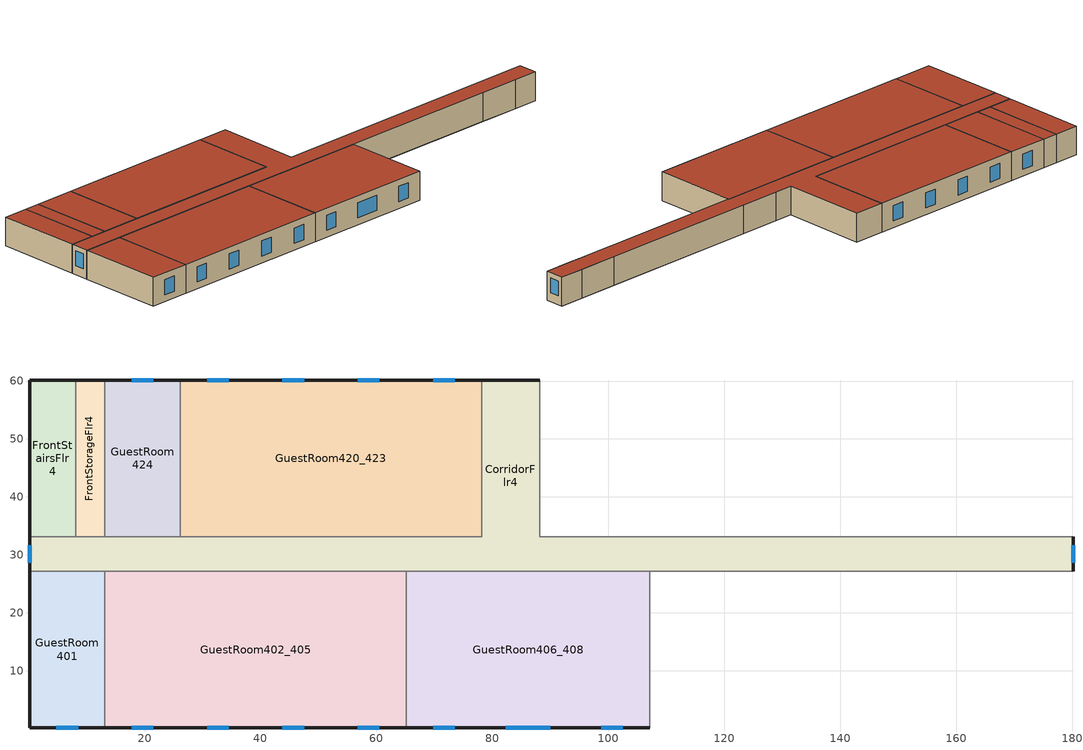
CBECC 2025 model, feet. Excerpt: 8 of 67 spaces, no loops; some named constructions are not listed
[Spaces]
CorridorFlr4
 floor to CorridorFlr3 (NACM_Interior Floor): 88.16,60.16 88.16,33.16 180.16,33.16 180.16,27.16 0.16,27.16 0.16,33.16 78.16,33.16 78.16,60.16 z29
 wall outside (Base_CZ12-NonresMetalFrameWallU055): 0.16,33.16 0.16,27.16 / 180.16,27.16 180.16,33.16 / 88.16,60.16 78.16,60.16 z29:38
 wall to RearStairsFlr4 (NACM_Interior Wall): 180.16,33.16 172.16,33.16 z29:38
 wall to GuestRoom420_423 (NACM_Interior Wall): 78.16,60.16 78.16,33.16 26.16,33.16 z29:38
 wall to GuestRoom424 (NACM_Interior Wall): 26.16,33.16 13.16,33.16 z29:38
 wall to FrontStorageFlr4 (NACM_Interior Wall): 13.16,33.16 8.16,33.16 z29:38
 wall to FrontStairsFlr4 (NACM_Interior Wall): 8.16,33.16 0.16,33.16 z29:38
 wall to GuestRoom401 (NACM_Interior Wall): 0.16,27.16 13.16,27.16 z29:38
 wall to GuestRoom402_405 (NACM_Interior Wall): 13.16,27.16 65.16,27.16 z29:38
 wall to GuestRoom406_408 (NACM_Interior Wall): 65.16,27.16 107.16,27.16 z29:38
 wall to GuestRoom409_412 (NACM_Interior Wall): 107.16,27.16 159.16,27.16 z29:38
 wall to GuestRoom413 (NACM_Interior Wall): 159.16,27.16 172.16,27.16 z29:38
 wall to RearStorageFlr4 (NACM_Interior Wall): 172.16,27.16 180.16,27.16 z29:38
 wall to GuestRoom414 (NACM_Interior Wall): 172.16,33.16 159.16,33.16 z29:38
 wall to GuestRoom415_418 (NACM_Interior Wall): 159.16,33.16 107.16,33.16 z29:38
 wall to GuestRoom419 (NACM_Interior Wall): 107.16,33.16 94.16,33.16 z29:38
 wall to ElevatorCoreFlr4 (NACM_Interior Wall): 94.16,33.16 88.16,33.16 88.16,60.16 z29:38
 window (Base_AllCZ_FixedWinU34_NRes): 0.16,31.68 0.16,28.65 / 180.16,28.65 180.16,31.68 z31.76:36.41
 roof outside (Base_CZ12-FlatNonresWoodFramingAndOtherRoofU028): 180.16,27.16 180.16,33.16 88.16,33.16 88.16,60.16 78.16,60.16 78.16,33.16 0.16,33.16 0.16,27.16 z38
GuestRoom420_423
 floor to GuestRoom320_323 (NACM_Interior Floor): 78.16,60.16 78.16,33.16 26.16,33.16 26.16,60.16 z29
 wall outside (Base_CZ12-ResMetalFrameWallU069): 78.16,60.16 26.16,60.16 z29:38
 wall to GuestRoom424 (NACM_Interior Wall): 26.16,60.16 26.16,33.16 z29:38
 window (Base_AllCZ_FixedWinU36_Res): 73.53,60.16 69.79,60.16 / 60.53,60.16 56.79,60.16 / 47.53,60.16 43.79,60.16 / 34.53,60.16 30.79,60.16 z31.13:35.87
 roof outside (Base_CZ12-FlatResWoodFramingAndOtherRoofU028): 78.16,33.16 78.16,60.16 26.16,60.16 26.16,33.16 z38
GuestRoom424
 floor to GuestRoom324 (NACM_Interior Floor): 26.16,60.16 26.16,33.16 13.16,33.16 13.16,60.16 z29
 wall outside (Base_CZ12-ResMetalFrameWallU069): 26.16,60.16 13.16,60.16 z29:38
 wall to FrontStorageFlr4 (NACM_Interior Wall): 13.16,60.16 13.16,33.16 z29:38
 window (Base_AllCZ_FixedWinU36_Res): 21.53,60.16 17.79,60.16 z31.13:35.87
 roof outside (Base_CZ12-FlatResWoodFramingAndOtherRoofU028): 26.16,33.16 26.16,60.16 13.16,60.16 13.16,33.16 z38
FrontStorageFlr4
 floor to FrontStorageFlr3 (NACM_Interior Floor): 13.16,60.16 13.16,33.16 8.16,33.16 8.16,60.16 z29
 wall outside (Base_CZ12-NonresMetalFrameWallU055): 13.16,60.16 8.16,60.16 z29:38
 wall to FrontStairsFlr4 (NACM_Interior Wall): 8.16,60.16 8.16,33.16 z29:38
 roof outside (Base_CZ12-FlatNonresWoodFramingAndOtherRoofU028): 13.16,33.16 13.16,60.16 8.16,60.16 8.16,33.16 z38
FrontStairsFlr4
 floor to FrontStairsFlr3 (NACM_Interior Floor): 8.16,60.16 8.16,33.16 0.16,33.16 0.16,60.16 z29
 wall outside (Base_CZ12-NonresMetalFrameWallU055): 8.16,60.16 0.16,60.16 0.16,33.16 z29:38
 roof outside (Base_CZ12-FlatNonresWoodFramingAndOtherRoofU028): 8.16,33.16 8.16,60.16 0.16,60.16 0.16,33.16 z38
GuestRoom401
 floor to GuestRoom301 (NACM_Interior Floor): 13.16,27.16 13.16,0.16 0.16,0.16 0.16,27.16 z29
 wall outside (Base_CZ12-ResMetalFrameWallU069): 0.16,27.16 0.16,0.16 13.16,0.16 z29:38
 wall to GuestRoom402_405 (NACM_Interior Wall): 13.16,0.16 13.16,27.16 z29:38
 window (Base_AllCZ_FixedWinU36_Res): 4.79,0.16 8.53,0.16 z31.13:35.87
 roof outside (Base_CZ12-FlatResWoodFramingAndOtherRoofU028): 13.16,0.16 13.16,27.16 0.16,27.16 0.16,0.16 z38
GuestRoom402_405
 floor to GuestRoom302_305 (NACM_Interior Floor): 65.16,27.16 65.16,0.16 13.16,0.16 13.16,27.16 z29
 wall outside (Base_CZ12-ResMetalFrameWallU069): 13.16,0.16 65.16,0.16 z29:38
 wall to GuestRoom406_408 (NACM_Interior Wall): 65.16,0.16 65.16,27.16 z29:38
 window (Base_AllCZ_FixedWinU36_Res): 17.79,0.16 21.53,0.16 / 30.79,0.16 34.53,0.16 / 43.79,0.16 47.53,0.16 / 56.79,0.16 60.53,0.16 z31.13:35.87
 roof outside (Base_CZ12-FlatResWoodFramingAndOtherRoofU028): 65.16,0.16 65.16,27.16 13.16,27.16 13.16,0.16 z38
GuestRoom406_408
 floor to GuestRoom306_308 (NACM_Interior Floor): 107.16,27.16 107.16,0.16 65.16,0.16 65.16,27.16 z29
 wall outside (Base_CZ12-ResMetalFrameWallU069): 65.16,0.16 107.16,0.16 z29:38
 wall to GuestRoom409_412 (NACM_Interior Wall): 107.16,0.16 107.16,27.16 z29:38
 window (Base_AllCZ_FixedWinU36_Res): 69.79,0.16 73.53,0.16 / 98.79,0.16 102.53,0.16 / 82.29,0.16 90.03,0.16 z31.13:35.87
 roof outside (Base_CZ12-FlatResWoodFramingAndOtherRoofU028): 107.16,0.16 107.16,27.16 65.16,27.16 65.16,0.16 z38
[ConsAssm]
Name | CompatibleSurfType | MatRef[1] | MatRef[2] | MatRef[3] | MatRef[4] | MatRef[5] | MatRef[6] | MatRef[7] | CRRCInitialRefl | CRRCAgedRefl | CRRCInitialEmit | CRRCAgedEmit | CRRCProdID
Base_CZ12-NonresMetalFrameWallU055 | ExteriorWall | Stucco - 7/8 in. | Compliance Insulation R14.60 | Compliance Insulation R1.41 | Compliance Insulation R0.02 | Compliance Insulation R0.02 | Air - Metal Wall Framing - 16 or 24 in. OC | Gypsum Board - 1/2 in.
Base_CZ12-ResMetalFrameWallU069 | ExteriorWall | Stucco - 7/8 in. | Compliance Insulation R10.06 | Compliance Insulation R2.00 | Compliance Insulation R0.20 | Compliance Insulation R0.10 | Air - Metal Wall Framing - 16 or 24 in. OC | Gypsum Board - 1/2 in.
NACM_Interior Wall | InteriorWall | Gypsum Board - 5/8 in. | Air - Metal Wall Framing - 16 or 24 in. OC | Gypsum Board - 5/8 in.
Base_CZ12-FlatNonresWoodFramingAndOtherRoofU028 | Roof | Metal Standing Seam - 1/16 in. | Compliance Insulation R34.93 |  |  |  |  |  | 0.63 | 0.63 | 0.75 | 0.75 | XXXX-XXXX
Base_CZ12-FlatResWoodFramingAndOtherRoofU028 | Roof | Metal Standing Seam - 1/16 in. | Compliance Insulation R34.93 |  |  |  |  |  | 0.08 | 0.08 | 0.85 | 0.85 | XXXX-XXXX
NACM_Interior Floor | InteriorFloor | Metal Deck - 1/16 in. | Concrete - 140 lb/ft3 - 4 in. | Carpet - 3/4 in.
[Mat]
Name | CodeCat | CodeItem
Stucco - 7/8 in. | Plastering Materials | Stucco - 7/8 in.
Air - Metal Wall Framing - 16 or 24 in. OC | Air | Air - Metal Wall Framing - 16 or 24 in. OC
Gypsum Board - 1/2 in. | Bldg Board and Siding | Gypsum Board - 1/2 in.
Compliance Insulation R10.06 | Insulation Board | Compliance Insulation R10.06
Gypsum Board - 5/8 in. | Bldg Board and Siding | Gypsum Board - 5/8 in.
Metal Standing Seam - 1/16 in. | Roofing | Metal Standing Seam - 1/16 in.
Compliance Insulation R34.93 | Insulation Board | Compliance Insulation R34.93
Carpet - 3/4 in. | Finish Materials | Carpet - 3/4 in.
Concrete - 140 lb/ft3 - 4 in. | Concrete | Concrete - 140 lb/ft3 - 4 in.
Metal Deck - 1/16 in. | Bldg Board and Siding | Metal Deck - 1/16 in.
Compliance Insulation R2.00 | Insulation Board | Compliance Insulation R2.00
Compliance Insulation R0.20 | Insulation Board | Compliance Insulation R0.20
Compliance Insulation R0.10 | Insulation Board | Compliance Insulation R0.10
Compliance Insulation R14.60 | Insulation Board | Compliance Insulation R14.60
Compliance Insulation R1.41 | Insulation Board | Compliance Insulation R1.41
Compliance Insulation R0.02 | Insulation Board | Compliance Insulation R0.02
[FenCons] FenType=VerticalFenestration; FenProdType=FixedWindow; AssmContext=Manufactured; CertificationMthd=NFRCRated; VT=0.42
Name | SHGC | UFactor
Base_AllCZ_FixedWinU34_NRes | 0.22 | 0.34
Base_AllCZ_FixedWinU36_Res | 0.25 | 0.36
[Story]
Building Story 4
[Spc] Story=Building Story 4
Name | ThrmlZnRef | Vol | SpcFuncDefaultsRef | IsResCommon | OccSensorCtrl | ResDHWSysRef | GuestRmResSpcDHWFeaturesRef | HotelMotelGuestRmCnt
CorridorFlr4 | CorridorFlr4 Thermal Zone | 12150.1 | Corridor/Stairwells/Support | 1 | 1
FrontStairsFlr4 | FrontStairsFlr4 Thermal Zone | 1944 | Corridor/Stairwells/Support | 1 | 1
FrontStorageFlr4 | FrontStorageFlr4 Thermal Zone | 1215 | Corridor/Stairwells/Support | 1 | 1
GuestRoom401 | GuestRoom401 Thermal Zone | 3159.23 | Hotel Guest Room |  |  | GuestRm DHW Sys | GuestRoom401 gstrm
GuestRoom402_405 | GuestRoom402_405 Thermal Zone | 12636.9 | Hotel Guest Room |  |  | GuestRm DHW Sys | GuestRoom402_405 gstrm | 4
GuestRoom406_408 | GuestRoom406_408 Thermal Zone | 10206.7 | Hotel Guest Room |  |  | GuestRm DHW Sys | GuestRoom406_408 gstrm | 3
GuestRoom420_423 | GuestRoom420_423 Thermal Zone | 12636 | Hotel Guest Room |  |  | GuestRm DHW Sys | GuestRoom420_423 gstrm | 4
GuestRoom424 | GuestRoom424 Thermal Zone | 3159 | Hotel Guest Room |  |  | GuestRm DHW Sys | GuestRoom424 gstrm
[ResZnGrp]
ResZn Group F1; ResZn Group F2; ResZn Group F3; ResZn Group F4
[ResOtherZn] CeilingHeight=9; FloorHeight=10; WinHeadHeight=6.7; NumStories=1; DryerFuel=Electricity
Name | Type | SpcFunc | VentSpcFunc | ozHVACSystem | ozDHWSys | Area | Bottom | AirFlowMeter | IAQOption | IAQFanRef[1]
F1 Business Center | Conditioned | Conference, Multipurpose and Meeting Area | General - Conference/meeting | F1 Business Cent AirSys | DHW Heat Pump Indiv | 360 | 0.7 | One
F1 Corridor | Conditioned | Corridor Area | Residential - Common corridors | F1 Corridor AirSys |  | 1464 | 0.7 | One
F1 Fitness Center | Conditioned | Exercise/Fitness Center and Gymnasium Areas | Sports/Entertainment - Gym, sports arena (play area) | F1 Fitness Cente AirSys | DHW Heat Pump Indiv | 900 | 0.7 | One
F1 Leasing Office | Conditioned | Office Area (>250 square feet) | Office - Office space | F1 Leasing Offic AirSys | DHW Heat Pump Indiv | 414 | 0.7 | One
F1 Lobby | Conditioned | Lobby, Main Entry | Residential - Common corridors | F1 Lobby AirSys | DHW Heat Pump Indiv | 1050 | 0.7 | One
F1 Mech Rm | Unconditioned | Electrical, Mechanical, Telephone Rooms | Misc - All others |  | DHW Heat Pump Indiv | 384 | 0.7 | Six | Individual IAQ Fans | F1 Mech Rm IAQ Fan
F1 Stairs E | Conditioned | Stairwell | Residential - Common corridors | F1 Stairs E AirSys |  | 180 | 0.7 | One
F1 Stairs W | Conditioned | Stairwell | Residential - Common corridors | F1 Stairs W AirSys |  | 180 | 0.7 | One
F2 Corridor | Conditioned | Corridor Area | Residential - Common corridors | F2 Corridor AirSys |  | 2340 | 10.7 | Two
F2 Break Room | Conditioned | Lounge, Breakroom, or Waiting Area | General - Break rooms | F2 Break Room AirSys | DHW Heat Pump Indiv | 180 | 10.7 | Two
F2 Stairs E | Conditioned | Stairwell | Residential - Common corridors | F2 Stairs E AirSys |  | 180 | 10.7 | Two
F2 Stairs W | Conditioned | Stairwell | Residential - Common corridors | F2 Stairs W AirSys |  | 180 | 10.7 | Two
F3 Corridor | Conditioned | Corridor Area | Residential - Common corridors | F3 Corridor AirSys |  | 2340 | 20.7 | Three
F3 Break Room | Conditioned | Lounge, Breakroom, or Waiting Area | General - Break rooms | F3 Break Room AirSys | DHW Heat Pump Indiv | 180 | 20.7 | Three
F3 Stairs E | Conditioned | Stairwell | Residential - Common corridors | F3 Stairs E AirSys |  | 180 | 20.7 | Three
F3 Stairs W | Conditioned | Stairwell | Residential - Common corridors | F3 Stairs W AirSys |  | 180 | 20.7 | Three
[ResIntWall] Status=New; IsPartySurface=1
Name | Area | Construction | OtherSideModeled | Outside
F1 Business Center To F1 Retail SE Top Int Wall Front; F1 Corridor To F1 Retail NW Outer Core Int Wall Back; F1 Corridor To F1 Retail NW Inner Core Int Wall Back; F1 Corridor To F1 Retail NE Core Int Wall Back; F1 Corridor To F1 Retail NE Inner Int Wall Back | 240 | Int Wall Cons | 0
F1 Business Center To F1 Lobby Int Wall Back | 240 | Int Wall Cons | 1 | F1 Lobby
F1 Business Center To F1 Lobby Int Wall Right | 150 | Int Wall Cons | 1 | F1 Lobby
F1 Corridor To F1 Leasing Office Int Wall Left | 70 | Int Wall Cons | 1 | F1 Leasing Office
F1 Corridor To F1 Fitness Center Int Wall Right | 170 | Int Wall Cons | 1 | F1 Fitness Center
F1 Corridor To F1 Retail NW Outer Int Wall Back; F1 Fitness Center To F1 Retail NE Inner Int Wall Back | 60 | Int Wall Cons | 0
F1 Corridor To F1 Retail N Core Int Wall Back | 290 | Int Wall Cons | 0
F1 Corridor To F1 Retail N Core Int Wall Left; F1 Corridor To F1 Retail NE Inner Int Wall Right | 600 | Int Wall Cons | 0
F1 Fitness Center To F1 Lobby Int Wall Front | 300 | Int Wall Cons | 1 | F1 Lobby
F1 Fitness Center To F1 Lobby Int Wall Left | 130 | Int Wall Cons | 1 | F1 Lobby
F1 Leasing Office To F1 Retail SW Top Int Wall Front; F1 Leasing Office To F1 Retail NW Outer Int Wall Back; F1 Stairs W To F1 Retail SW Bottom Int Wall Front | 180 | Int Wall Cons | 0
F1 Leasing Office To F1 Mech Rm Int Wall Right | 160 | Interior Wall adjacent Unconditioned | 1 | F1 Mech Rm
F1 Lobby To F1 Retail SE Top Int Wall Front | 360 | Int Wall Cons | 0
F1 Mech Rm To F1 Retail SW Top Int Wall Front | 240 | Interior Wall adjacent Unconditioned | 0
F1 Mech Rm To F1 Corridor Int Wall Back | 240 | Interior Wall adjacent Unconditioned | 1 | F1 Corridor
F1 Mech Rm To F1 Retail SW Top Int Wall Right | 60 | Interior Wall adjacent Unconditioned | 0
F1 Stairs E To F1 Lobby Int Wall Front | 180 | Int Wall Cons | 1 | F1 Lobby
F1 Stairs E To F1 Corridor Int Wall Back; F1 Stairs W To F1 Corridor Int Wall Back | 180 | Int Wall Cons | 1 | F1 Corridor
F1 Stairs E To F1 Corridor Int Wall Right | 100 | Int Wall Cons | 1 | F1 Corridor
F1 Stairs W F1 Mech Rm Int Wall Left | 100 | Interior Wall adjacent Unconditioned | 1 | F1 Mech Rm
F2 Res Zn E Court to F2 Res Zn SE Court Int Wall Front | 240 | Int Wall Cons | 1 | F2 Res Zn SE Court
F2 Res Zn E Court to F2 Corridor Int Wall Left; F2 Res Zn W Court to F2 Corridor Int Wall Right | 600 | Int Wall Cons | 1 | F2 Corridor
F2 Res Zn E Court to F2 Corridor Int Wall Back; F2 Res Zn SE Court to F2 Corridor Int Wall Back; F2 Res Zn SW Court to F2 Corridor Int Wall Back; F2 Res Zn W Court to F2 Corridor Int Wall Back | 60 | Int Wall Cons | 1 | F2 Corridor
F2 Res Zn E Perim to F2 Res Zn SE Perim Int Wall Front | 300 | Int Wall Cons | 1 | F2 Res Zn SE Perim
F2 Res Zn E Perim to F2 Corridor Int Wall Left; F2 Res Zn S Court 2-Bed to F2 Corridor Int Wall Back; F2 Res Zn W Perim to F2 Corridor Int Wall Right | 720 | Int Wall Cons | 1 | F2 Corridor
F2 Res Zn E Perim to F2 Res Zn NE Perim Int Wall Back; F2 Res Zn N Perim to F2 Res Zn NE Perim Int Wall Right | 300 | Int Wall Cons | 1 | F2 Res Zn NE Perim
F2 Res Zn N Perim to F2 Corridor Int Wall Front | 1200 | Int Wall Cons | 1 | F2 Corridor
F2 Res Zn N Perim to F2 Res Zn NW Perim Int Wall Left; F2 Res Zn W Perim to F2 Res Zn NW Perim Int Wall Back | 300 | Int Wall Cons | 1 | F2 Res Zn NW Perim
F2 Res Zn NE Perim to F2 Corridor Int Wall Left; F2 Res Zn NW Perim to F2 Corridor Int Wall Right | 170 | Int Wall Cons | 1 | F2 Corridor
F2 Res Zn S Court 1-Bed to F2 Res Zn S Court 2-Bed Int Wall Left | 300 | Int Wall Cons | 1 | F2 Res Zn S Court 2-Bed
F2 Res Zn S Court 1-Bed to F2 Corridor Int Wall Back | 240 | Int Wall Cons | 1 | F2 Corridor
F2 Res Zn S Court 1-Bed to F2 Corridor Int Wall Right | 150 | Int Wall Cons | 1 | F2 Corridor
F2 Res Zn S Court 2-Bed to F2 Corridor Int Wall Left | 450 | Int Wall Cons | 1 | F2 Corridor
F2 Res Zn S Court 2-Bed to F2 Corridor Int Wall Right | 300 | Int Wall Cons | 1 | F2 Corridor
F2 Res Zn SE Court to F2 Res Zn SW Perim Int Wall Left | 180 | Int Wall Cons | 1 | F2 Res Zn SW Perim
F2 Res Zn SW Court to F2 Res Zn SE Perim Int Wall Right | 180 | Int Wall Cons | 1 | F2 Res Zn SE Perim
F2 Res Zn SE Perim to F2 Corridor Int Wall Left; F2 Res Zn SW Perim to F2 Corridor Int Wall Right | 180 | Int Wall Cons | 1 | F2 Corridor
F2 Res Zn W Court to F2 Res Zn SW Court Int Wall Front | 240 | Int Wall Cons | 1 | F2 Res Zn SW Court
F2 Res Zn W Perim to F2 Res Zn SW Perim Int Wall Front | 300 | Int Wall Cons | 1 | F2 Res Zn SW Perim
F2 Corridor To F2 Res Zn S Court 2-Bed Int Wall Back | 120 | Int Wall Cons | 1 | F2 Res Zn S Court 2-Bed
F2 Break Room To F2 Res Zn S Court 1-Bed Int Wall Left | 150 | Int Wall Cons | 1 | F2 Res Zn S Court 1-Bed
F2 Break Room To F2 Corridor Int Wall Back | 120 | Int Wall Cons | 1 | F2 Corridor
F2 Break Room To F2 Res Zn S Court 2-Bed Int Wall Right | 150 | Int Wall Cons | 1 | F2 Res Zn S Court 2-Bed
F2 Stairs E To F2 Res Zn W Court Int Wall Front | 180 | Int Wall Cons | 1 | F2 Res Zn W Court
F2 Stairs E To F2 Res Zn S Court 2-Bed Int Wall Back; F2 Stairs W To F2 Res Zn S Court 2-Bed Int Wall Back | 180 | Int Wall Cons | 1 | F2 Res Zn S Court 2-Bed
F2 Stairs E To F2 Corridor Int Wall Right; F2 Stairs W To F2 Corridor Int Wall Left | 100 | Int Wall Cons | 1 | F2 Corridor
F2 Stairs W To F2 Res Zn E Court Int Wall Front | 180 | Int Wall Cons | 1 | F2 Res Zn E Court
F3 Res Zn E Court to F3 Res Zn SE Court Int Wall Front | 240 | Int Wall Cons | 1 | F3 Res Zn SE Court
F3 Res Zn E Court to F3 Corridor Int Wall Left; F3 Res Zn W Court to F3 Corridor Int Wall Right | 600 | Int Wall Cons | 1 | F3 Corridor
F3 Res Zn E Court to F3 Corridor Int Wall Back; F3 Res Zn SE Court to F3 Corridor Int Wall Back; F3 Res Zn SW Court to F3 Corridor Int Wall Back; F3 Res Zn W Court to F3 Corridor Int Wall Back | 60 | Int Wall Cons | 1 | F3 Corridor
F3 Res Zn E Perim to F3 Res Zn SE Perim Int Wall Front | 300 | Int Wall Cons | 1 | F3 Res Zn SE Perim
F3 Res Zn E Perim to F3 Corridor Int Wall Left; F3 Res Zn S Court 2-Bed to F3 Corridor Int Wall Back; F3 Res Zn W Perim to F3 Corridor Int Wall Right | 720 | Int Wall Cons | 1 | F3 Corridor
F3 Res Zn E Perim to F3 Res Zn NE Perim Int Wall Back; F3 Res Zn N Perim to F3 Res Zn NE Perim Int Wall Right | 300 | Int Wall Cons | 1 | F3 Res Zn NE Perim
F3 Res Zn N Perim to F3 Corridor Int Wall Front | 1200 | Int Wall Cons | 1 | F3 Corridor
F3 Res Zn N Perim to F3 Res Zn NW Perim Int Wall Left; F3 Res Zn W Perim to F3 Res Zn NW Perim Int Wall Back | 300 | Int Wall Cons | 1 | F3 Res Zn NW Perim
F3 Res Zn NE Perim to F3 Corridor Int Wall Left; F3 Res Zn NW Perim to F3 Corridor Int Wall Right | 170 | Int Wall Cons | 1 | F3 Corridor
F3 Res Zn S Court 1-Bed to F3 Res Zn S Court 2-Bed Int Wall Left | 300 | Int Wall Cons | 1 | F3 Res Zn S Court 2-Bed
F3 Res Zn S Court 1-Bed to F3 Corridor Int Wall Back | 240 | Int Wall Cons | 1 | F3 Corridor
F3 Res Zn S Court 1-Bed to F3 Corridor Int Wall Right | 150 | Int Wall Cons | 1 | F3 Corridor
F3 Res Zn S Court 2-Bed to F3 Corridor Int Wall Left | 450 | Int Wall Cons | 1 | F3 Corridor
F3 Res Zn S Court 2-Bed to F3 Corridor Int Wall Right | 300 | Int Wall Cons | 1 | F3 Corridor
F3 Res Zn SE Court to F3 Res Zn SW Perim Int Wall Left | 180 | Int Wall Cons | 1 | F3 Res Zn SW Perim
F3 Res Zn SW Court to F3 Res Zn SE Perim Int Wall Right | 180 | Int Wall Cons | 1 | F3 Res Zn SE Perim
F3 Res Zn SE Perim to F3 Corridor Int Wall Left; F3 Res Zn SW Perim to F3 Corridor Int Wall Right | 180 | Int Wall Cons | 1 | F3 Corridor
F3 Res Zn W Court to F3 Res Zn SW Court Int Wall Front | 240 | Int Wall Cons | 1 | F3 Res Zn SW Court
F3 Res Zn W Perim to F3 Res Zn SW Perim Int Wall Front | 300 | Int Wall Cons | 1 | F3 Res Zn SW Perim
F3 Corridor To F3 Res Zn S Court 2-Bed Int Wall Back | 120 | Int Wall Cons | 1 | F3 Res Zn S Court 2-Bed
F3 Break Room To F3 Res Zn S Court 1-Bed Int Wall Left | 150 | Int Wall Cons | 1 | F3 Res Zn S Court 1-Bed
F3 Break Room To F3 Corridor Int Wall Back | 120 | Int Wall Cons | 1 | F3 Corridor
F3 Break Room To F3 Res Zn S Court 2-Bed Int Wall Right | 150 | Int Wall Cons | 1 | F3 Res Zn S Court 2-Bed
F3 Stairs E To F3 Res Zn W Court Int Wall Front | 180 | Int Wall Cons | 1 | F3 Res Zn W Court
F3 Stairs E To F3 Res Zn S Court 2-Bed Int Wall Back; F3 Stairs W To F3 Res Zn S Court 2-Bed Int Wall Back | 180 | Int Wall Cons | 1 | F3 Res Zn S Court 2-Bed
F3 Stairs E To F3 Corridor Int Wall Right; F3 Stairs W To F3 Corridor Int Wall Left | 100 | Int Wall Cons | 1 | F3 Corridor
F3 Stairs W To F3 Res Zn E Court Int Wall Front | 180 | Int Wall Cons | 1 | F3 Res Zn E Court
F4 Res Zn E Court to F4 Res Zn SE Court Int Wall Front | 240 | Int Wall Cons | 1 | F4 Res Zn SE Court
F4 Res Zn E Court to F4 Corridor Int Wall Left; F4 Res Zn W Court to F4 Corridor Int Wall Right | 600 | Int Wall Cons | 1 | F4 Corridor
F4 Res Zn E Court to F4 Corridor Int Wall Back; F4 Res Zn SE Court to F4 Corridor Int Wall Back; F4 Res Zn SW Court to F4 Corridor Int Wall Back; F4 Res Zn W Court to F4 Corridor Int Wall Back | 60 | Int Wall Cons | 1 | F4 Corridor
F4 Res Zn E Perim to F4 Res Zn SE Perim Int Wall Front | 300 | Int Wall Cons | 1 | F4 Res Zn SE Perim
F4 Res Zn E Perim to F4 Corridor Int Wall Left; F4 Res Zn S Court 2-Bed to F4 Corridor Int Wall Back | 720 | Int Wall Cons | 1 | F4 Corridor
F4 Res Zn E Perim to F4 Res Zn NE Perim Int Wall Back; F4 Res Zn N Perim to F4 Res Zn NE Perim Int Wall Right | 300 | Int Wall Cons | 1 | F4 Res Zn NE Perim
F4 Res Zn N Perim to F4 Corridor Int Wall Front | 1200 | Int Wall Cons | 1 | F4 Corridor
F4 Res Zn N Perim to F4 Res Zn NW Perim Int Wall Left | 300 | Int Wall Cons | 1 | F4 Res Zn NW Perim
F4 Res Zn NE Perim to F4 Corridor Int Wall Left; F4 Res Zn NW Perim to F4 Corridor Int Wall Right | 170 | Int Wall Cons | 1 | F4 Corridor
F4 Res Zn S Court 1-Bed to F4 Res Zn S Court 2-Bed Int Wall Left | 300 | Int Wall Cons | 1 | F4 Res Zn S Court 2-Bed
F4 Res Zn S Court 1-Bed to F4 Corridor Int Wall Back | 240 | Int Wall Cons | 1 | F4 Corridor
F4 Res Zn S Court 1-Bed to F4 Corridor Int Wall Right | 150 | Int Wall Cons | 1 | F4 Corridor
F4 Res Zn S Court 2-Bed to F4 Corridor Int Wall Left | 450 | Int Wall Cons | 1 | F4 Corridor
F4 Res Zn S Court 2-Bed to F4 Corridor Int Wall Right | 300 | Int Wall Cons | 1 | F4 Corridor
F4 Res Zn SE Court to F4 Res Zn SW Perim Int Wall Left | 180 | Int Wall Cons | 1 | F4 Res Zn SW Perim
F4 Res Zn SW Court to F4 Res Zn SE Perim Int Wall Right | 180 | Int Wall Cons | 1 | F4 Res Zn SE Perim
F4 Res Zn SE Perim to F4 Corridor Int Wall Left; F4 Res Zn SW Perim to F4 Corridor Int Wall Right | 180 | Int Wall Cons | 1 | F4 Corridor
F4 Res Zn W Court to F4 Res Zn SW Court Int Wall Front | 240 | Int Wall Cons | 1 | F4 Res Zn SW Court
[ResExtWall] Status=New; Tilt=90
Name | Orientation | OrientationValue | Area | Construction
F1 Business Center Ext Wall Left; F1 Lobby Ext Wall Left | Left | 90 | 150 | NonRes Exterior Wall Cons
F1 Corridor Ext Wall Front | Front | 0 | 600 | NonRes Exterior Wall Cons
F1 Corridor Ext Wall Back | Back | 180 | 70 | NonRes Exterior Wall Cons
F1 Fitness Center Ext Wall Right | Right | 270 | 300 | NonRes Exterior Wall Cons
F1 Leasing Office Ext Wall Left | Left | 90 | 230 | NonRes Exterior Wall Cons
F1 Lobby Ext Wall Right | Right | 270 | 170 | NonRes Exterior Wall Cons
F1 Stairs E Ext Wall Left | Left | 90 | 100 | NonRes Exterior Wall Cons
F1 Stairs W Ext Wall Right | Right | 270 | 100 | NonRes Exterior Wall Cons
F2 Res Zn E Court Ext Wall Right; F3 Res Zn E Court Ext Wall Right; F4 Res Zn E Court Ext Wall Right | Right | 270 | 600 | Res Exterior Wall Cons
F2 Res Zn E Perim Ext Wall Right; F3 Res Zn E Perim Ext Wall Right; F4 Res Zn E Perim Ext Wall Right | Right | 270 | 720 | Res Exterior Wall Cons
F2 Res Zn N Perim Ext Wall Back; F3 Res Zn N Perim Ext Wall Back; F4 Res Zn N Perim Ext Wall Back | Back | 180 | 1200 | Res Exterior Wall Cons
F2 Res Zn NE Perim Ext Wall Back; F2 Res Zn NW Perim Ext Wall Back; F3 Res Zn NE Perim Ext Wall Back; F3 Res Zn NW Perim Ext Wall Back; F4 Res Zn NE Perim Ext Wall Back; F4 Res Zn NW Perim Ext Wall Back | Back | 180 | 300 | Res Exterior Wall Cons
F2 Res Zn NE Perim Ext Wall Right; F3 Res Zn NE Perim Ext Wall Right; F4 Res Zn NE Perim Ext Wall Right | Right | 270 | 470 | Res Exterior Wall Cons
F2 Res Zn NW Perim Ext Wall Left; F3 Res Zn NW Perim Ext Wall Left; F4 Res Zn NW Perim Ext Wall Left | Left | 90 | 470 | Res Exterior Wall Cons
F2 Res Zn S Court 1-Bed Ext Wall Front; F2 Res Zn S Court 2-Bed Ext Wall Front; F3 Res Zn S Court 1-Bed Ext Wall Front; F3 Res Zn S Court 2-Bed Ext Wall Front; F4 Res Zn S Court 1-Bed Ext Wall Front; F4 Res Zn S Court 2-Bed Ext Wall Front | Front | 0 | 240 | Res Exterior Wall Cons
F2 Res Zn SE Court Ext Wall Front; F2 Res Zn SW Court Ext Wall Front; F2 Res Zn SE Perim Ext Wall Front; F2 Res Zn SW Perim Ext Wall Front; F3 Res Zn SE Court Ext Wall Front; F3 Res Zn SW Court Ext Wall Front; F3 Res Zn SE Perim Ext Wall Front; F3 Res Zn SW Perim Ext Wall Front; F4 Res Zn SE Court Ext Wall Front; F4 Res Zn SW Court Ext Wall Front; F4 Res Zn SE Perim Ext Wall Front; F4 Res Zn SW Perim Ext Wall Front | Front | 0 | 300 | Res Exterior Wall Cons
F2 Res Zn SE Court Ext Wall Right; F3 Res Zn SE Court Ext Wall Right; F4 Res Zn SE Court Ext Wall Right | Right | 270 | 180 | Res Exterior Wall Cons
F2 Res Zn SW Court Ext Wall Left; F3 Res Zn SW Court Ext Wall Left; F4 Res Zn SW Court Ext Wall Left | Left | 90 | 180 | Res Exterior Wall Cons
F2 Res Zn SE Perim Ext Wall Right; F3 Res Zn SE Perim Ext Wall Right; F4 Res Zn SE Perim Ext Wall Right | Right | 270 | 360 | Res Exterior Wall Cons
F2 Res Zn SW Perim Ext Wall Left; F3 Res Zn SW Perim Ext Wall Left; F4 Res Zn SW Perim Ext Wall Left | Left | 90 | 360 | Res Exterior Wall Cons
F2 Res Zn W Court Ext Wall Left; F3 Res Zn W Court Ext Wall Left; F4 Res Zn W Court Ext Wall Left | Left | 90 | 600 | Res Exterior Wall Cons
F2 Res Zn W Perim Ext Wall Left; F3 Res Zn W Perim Ext Wall Left; F4 Res Zn W Perim Ext Wall Left | Left | 90 | 720 | Res Exterior Wall Cons
F2 Break Room Ext Wall Front; F3 Break Room Ext Wall Front | Front | 0 | 120 | Res Exterior Wall Cons
F2 Stairs E Ext Wall Left; F3 Stairs E Ext Wall Left | Left | 90 | 100 | Res Exterior Wall Cons
F2 Stairs W Ext Wall Right; F3 Stairs W Ext Wall Right | Right | 270 | 100 | Res Exterior Wall Cons
[ResWin] Status=New; SpecMethod=Window Dimensions (required for fins/overhangs); Width=3; exWidth=3; exUfactorSHGCSource=NFRC; exExteriorShade=Insect Screen (default); ModelFinsOverhang=0; OverhangDepth=0; OverhangDistUp=0; OverhangExL=0; OverhangExR=0; OverhangFlap=0; exOverhangDepth=0; exOverhangDistUp=0; exOverhangExL=0; exOverhangExR=0; exOverhangFlap=0; LeftFinBotUp=0; exLeftFinDepth=0; exLeftFinTopUp=0; exLeftFinDistL=0; exLeftFinBotUp=0; RightFinBotUp=0; exRightFinDepth=0; exRightFinTopUp=0; exRightFinDistR=0; exRightFinBotUp=0
Name | WinType | Height | Multiplier | exHeight | exMultiplier | exNFRCUfactor | exNFRCSHGC | LeftFinDepth | LeftFinTopUp | LeftFinDistL | RightFinDepth | RightFinTopUp | RightFinDistR
F1 Business Center Win Left Court | Operable | 5 | 1.176 | 5 | 27.34 | 0.46 | 0.22 | 120 | 43.3 | 30.735 | 0 | 0 | 0
F1 Corridor Win Front Court | Operable | 5 | 2.039 | 5 | 27.34 | 0.46 | 0.22 | 88 | 43.3 | 26.941 | 88 | 43.3 | 26.941
F1 Corridor Glass Door Front Court | Glass Door | 6.67 | 2 | 6.67 | 1 | 0.45 | 0.23 | 88 | 43.3 | 27 | 88 | 43.3 | 27
F1 Corridor Glass Door Back Perim; F1 Leasing Office Glass Door Left Perim | Glass Door | 6.67 | 1 | 6.67 | 1 | 0.45 | 0.23 | 0 | 0 | 0 | 0 | 0 | 0
F1 Fitness Center Win Right Perim | Operable | 5 | 2.353 | 5 | 27.34 | 0.46 | 0.22 | 0 | 0 | 0 | 0 | 0 | 0
F1 Leasing Office Win Left Perim | Operable | 5 | 0.471 | 5 | 27.34 | 0.46 | 0.22 | 0 | 0 | 0 | 0 | 0 | 0
F1 Lobby Glass Door Left Court | Glass Door | 6.67 | 2 | 6.67 | 1 | 0.45 | 0.23 | 120 | 43.3 | 14.5 | 0 | 0 | 0
F1 Lobby Win Right Perim | Operable | 5 | 1.333 | 5 | 27.34 | 0.46 | 0.22 | 0 | 0 | 0 | 0 | 0 | 0
F2 Res Zn E Court Win Right Court | Operable | 5 | 13.725 | 5 | 9.63 | 0.46 | 0.22 | 120 | 33.3 | 19.412 | 0 | 0 | 0
F2 Res Zn E Perim Win Right Perim; F2 Res Zn W Perim Win Left Perim; F3 Res Zn E Perim Win Right Perim; F3 Res Zn W Perim Win Left Perim; F4 Res Zn E Perim Win Right Perim; F4 Res Zn W Perim Win Left Perim | Operable | 5 | 14.118 | 5 | 9.63 | 0.46 | 0.22 | 0 | 0 | 0 | 0 | 0 | 0
F2 Res Zn N Perim Win Back Perim; F3 Res Zn N Perim Win Back Perim; F4 Res Zn N Perim Win Back Perim | Operable | 5 | 23.529 | 5 | 27.34 | 0.46 | 0.22 | 0 | 0 | 0 | 0 | 0 | 0
F2 Res Zn NE Perim Win Back Perim; F2 Res Zn NW Perim Win Back Perim; F2 Res Zn SE Court Win Front Perim; F2 Res Zn SW Court Win Front Perim; F2 Res Zn SE Perim Win Front Perim; F2 Res Zn SW Perim Win Front Perim; F3 Res Zn NE Perim Win Back Perim; F3 Res Zn NW Perim Win Back Perim; F3 Res Zn SE Court Win Front Perim; F3 Res Zn SW Court Win Front Perim; F3 Res Zn SE Perim Win Front Perim; F3 Res Zn SW Perim Win Front Perim; F4 Res Zn NE Perim Win Back Perim; F4 Res Zn NW Perim Win Back Perim; F4 Res Zn SE Court Win Front Perim; F4 Res Zn SW Court Win Front Perim; F4 Res Zn SE Perim Win Front Perim; F4 Res Zn SW Perim Win Front Perim | Operable | 5 | 5.882 | 5 | 27.34 | 0.46 | 0.22 | 0 | 0 | 0 | 0 | 0 | 0
F2 Res Zn NE Perim Win Right Perim; F2 Res Zn NW Perim Win Left Perim; F3 Res Zn NE Perim Win Right Perim; F3 Res Zn NW Perim Win Left Perim; F4 Res Zn NE Perim Win Right Perim; F4 Res Zn NW Perim Win Left Perim | Operable | 5 | 9.216 | 5 | 9.63 | 0.46 | 0.22 | 0 | 0 | 0 | 0 | 0 | 0
F2 Res Zn S Court 1-Bed Win Front Court | Operable | 5 | 4.706 | 5 | 27.34 | 0.46 | 0.22 | 88 | 33.3 | 16.941 | 88 | 33.3 | 28.941
F2 Res Zn S Court 2-Bed Win Front Court E | Operable | 5 | 2.353 | 5 | 27.34 | 0.46 | 0.22 | 88 | 33.3 | 50.471 | 88 | 33.3 | 2.471
F2 Res Zn S Court 2-Bed Win Front Court W | Operable | 5 | 2.353 | 5 | 27.34 | 0.46 | 0.22 | 88 | 33.3 | 2.471 | 88 | 33.3 | 50.471
F2 Res Zn SE Court Win Right Court | Operable | 5 | 3.529 | 5 | 9.63 | 0.46 | 0.22 | 120 | 33.3 | 73.706 | 0 | 0 | 0
F2 Res Zn SW Court Win Left Court | Operable | 5 | 3.529 | 5 | 9.63 | 0.46 | 0.22 | 0 | 0 | 0 | 120 | 33.3 | 73.706
F2 Res Zn SE Perim Win Right Perim; F2 Res Zn SW Perim Win Left Perim; F3 Res Zn SE Perim Win Right Perim; F3 Res Zn SW Perim Win Left Perim; F4 Res Zn SE Perim Win Right Perim; F4 Res Zn SW Perim Win Left Perim | Operable | 5 | 7.059 | 5 | 9.63 | 0.46 | 0.22 | 0 | 0 | 0 | 0 | 0 | 0
F2 Res Zn W Court Win Left Court | Operable | 5 | 13.725 | 5 | 9.63 | 0.46 | 0.22 | 0 | 0 | 0 | 120 | 33.3 | 19.412
F2 Break Room Win Front Court | Operable | 5 | 2.353 | 5 | 27.34 | 0.46 | 0.22 | 88 | 33.3 | 38.471 | 88 | 33.3 | 14.471
F3 Res Zn E Court Win Right Court | Operable | 5 | 13.725 | 5 | 9.63 | 0.46 | 0.22 | 120 | 23.3 | 19.412 | 0 | 0 | 0
F3 Res Zn S Court 1-Bed Win Front Court | Operable | 5 | 4.706 | 5 | 27.34 | 0.46 | 0.22 | 88 | 23.3 | 16.941 | 88 | 23.3 | 28.941
F3 Res Zn S Court 2-Bed Win Front Court E | Operable | 5 | 2.353 | 5 | 27.34 | 0.46 | 0.22 | 88 | 23.3 | 50.471 | 88 | 23.3 | 2.471
F3 Res Zn S Court 2-Bed Win Front Court W | Operable | 5 | 2.353 | 5 | 27.34 | 0.46 | 0.22 | 88 | 23.3 | 2.471 | 88 | 23.3 | 50.471
F3 Res Zn SE Court Win Right Court | Operable | 5 | 3.529 | 5 | 9.63 | 0.46 | 0.22 | 120 | 23.3 | 73.706 | 0 | 0 | 0
F3 Res Zn SW Court Win Left Court | Operable | 5 | 3.529 | 5 | 9.63 | 0.46 | 0.22 | 0 | 0 | 0 | 120 | 23.3 | 73.706
F3 Res Zn W Court Win Left Court | Operable | 5 | 13.725 | 5 | 9.63 | 0.46 | 0.22 | 0 | 0 | 0 | 120 | 23.3 | 19.412
F3 Break Room Win Front Court | Operable | 5 | 2.353 | 5 | 27.34 | 0.46 | 0.22 | 88 | 23.3 | 38.471 | 88 | 23.3 | 14.471
F4 Res Zn E Court Win Right Court | Operable | 5 | 13.725 | 5 | 9.63 | 0.46 | 0.22 | 120 | 13.3 | 19.412 | 0 | 0 | 0
F4 Res Zn S Court 1-Bed Win Front Court | Operable | 5 | 4.706 | 5 | 27.34 | 0.46 | 0.22 | 88 | 13.3 | 16.941 | 88 | 13.3 | 28.941
F4 Res Zn S Court 2-Bed Win Front Court E | Operable | 5 | 2.353 | 5 | 27.34 | 0.46 | 0.22 | 88 | 13.3 | 50.471 | 88 | 13.3 | 2.471
F4 Res Zn S Court 2-Bed Win Front Court W | Operable | 5 | 2.353 | 5 | 27.34 | 0.46 | 0.22 | 88 | 13.3 | 2.471 | 88 | 13.3 | 50.471
F4 Res Zn SE Court Win Right Court | Operable | 5 | 3.529 | 5 | 9.63 | 0.46 | 0.22 | 120 | 13.3 | 73.706 | 0 | 0 | 0
F4 Res Zn SW Court Win Left Court | Operable | 5 | 3.529 | 5 | 9.63 | 0.46 | 0.22 | 0 | 0 | 0 | 120 | 13.3 | 73.706
F4 Res Zn W Court Win Left Court | Operable | 5 | 13.725 | 5 | 9.63 | 0.46 | 0.22 | 0 | 0 | 0 | 120 | 13.3 | 19.412
[ResIntFlr] Status=New; OtherSideModeled=1
Name | Area | FloorZ | Construction | IsPartySurface | Outside
F1 Business Center to UG Garage Int Floor | 360 | 0.7 | Interior Mass Floor above Garage | 1 | UG Garage
F1 Corridor to UG Garage Int Floor | 1464 | 0.7 | Interior Mass Floor above Garage | 1 | UG Garage
F1 Fitness Center to UG Garage Int Floor | 900 | 0.7 | Interior Mass Floor above Garage | 1 | UG Garage
F1 Leasing Office to UG Garage Int Floor | 414 | 0.7 | Interior Mass Floor above Garage | 1 | UG Garage
F1 Lobby to UG Garage Int Floor | 1050 | 0.7 | Interior Mass Floor above Garage | 1 | UG Garage
F1 Mech Rm to UG Garage Int Floor | 384 | 0.7 | Interior Mass Floor above Garage | 1 | UG Garage
F1 Stairs E to UG Garage Int Floor; F1 Stairs W to UG Garage Int Floor | 180 | 0.7 | Interior Mass Floor above Garage | 1 | UG Garage
F2 Res Zn E Court To F1 Mech Rm Int Floor | 36 | 10.7 | Interior Framed Floor above Unconditioned | 1 | F1 Mech Rm
F2 Res Zn E Court To F1 Retail SW Bottom Int Floor; F2 Res Zn W Court To F1 Retail SE Bottom Int Floor; F2 Corridor To F1 Retail SE Top Int Floor; F2 Corridor To F1 Retail SW Top Int Floor; F2 Corridor To F1 Retail SW Core Int Floor | 144 | 10.7 | Interior Floor Cons | 1
F2 Res Zn E Court To F1 Retail SW Top Int Floor | 684 | 10.7 | Interior Floor Cons | 1
F2 Res Zn E Court To F1 Retail SW Core Int Floor; F2 Res Zn W Court To F1 Retail SE Top Int Floor | 576 | 10.7 | Interior Floor Cons | 1
F2 Res Zn E Perim To F1 Fitness Center Int Floor | 900 | 10.7 | Interior Floor Cons | 1 | F1 Fitness Center
F2 Res Zn E Perim To F1 Lobby Int Floor | 600 | 10.7 | Interior Floor Cons | 1 | F1 Lobby
F2 Res Zn E Perim To F1 Retail SE Top Int Floor; F2 Res Zn SE Perim To F1 Retail SE Top Int Floor; F2 Res Zn SW Perim To F1 Retail SW Core Int Floor; F2 Res Zn W Perim To F1 Retail SW Core Int Floor | 360 | 10.7 | Interior Floor Cons | 1
F2 Res Zn E Perim To F1 Retail NE Core Int Floor; F2 Res Zn W Perim To F1 Retail NW Outer Core Int Floor | 78 | 10.7 | Interior Floor Cons | 1
F2 Res Zn E Perim To F1 Retail NE Outer Int Floor; F2 Res Zn W Perim To F1 Retail NW Outer Int Floor | 312 | 10.7 | Interior Floor Cons | 1
F2 Res Zn N Perim To F1 Corridor Int Floor | 210 | 10.7 | Interior Floor Cons | 1 | F1 Corridor
F2 Res Zn N Perim To F1 Retail NE Inner Int Floor; F2 Res Zn N Perim To F1 Retail NW Inner Core Int Floor | 744 | 10.7 | Interior Floor Cons | 1
F2 Res Zn N Perim To F1 Retail NE Core Int Floor; F2 Res Zn N Perim To F1 Retail NW Outer Core Int Floor | 558 | 10.7 | Interior Floor Cons | 1
F2 Res Zn N Perim To F1 Retail N Core Int Floor | 899 | 10.7 | Interior Floor Cons | 1
F2 Res Zn NE Perim To F1 Retail NE Core Int Floor; F2 Res Zn NW Perim To F1 Retail NW Outer Core Int Floor | 282 | 10.7 | Interior Floor Cons | 1
F2 Res Zn NE Perim To F1 Retail NE Outer Int Floor; F2 Res Zn NW Perim To F1 Retail NW Outer Int Floor | 1128 | 10.7 | Interior Floor Cons | 1
F2 Res Zn S Court 1-Bed To F1 Corridor Int Floor | 168 | 10.7 | Interior Floor Cons | 1 | F1 Corridor
F2 Res Zn S Court 1-Bed To F1 Retail N Core Int Floor; F2 Res Zn S Court 2-Bed To F1 Retail NW Inner Core Int Floor; F2 Res Zn S Court 2-Bed To F1 Retail N Core Int Floor; F2 Res Zn S Court 2-Bed To F1 Retail NE Inner Int Floor | 552 | 10.7 | Interior Floor Cons | 1
F2 Res Zn S Court 2-Bed To F1 Corridor Int Floor | 504 | 10.7 | Interior Floor Cons | 1 | F1 Corridor
F2 Res Zn S Court 2-Bed To F1 Retail NW Outer Core Int Floor; F2 Res Zn S Court 2-Bed To F1 Retail NE Core Int Floor | 276 | 10.7 | Interior Floor Cons | 1
F2 Res Zn SE Court To F1 Retail SW Bottom Int Floor; F2 Res Zn SW Court To F1 Retail SE Bottom Int Floor | 540 | 10.7 | Interior Floor Cons | 1
F2 Res Zn SE Perim To F1 Retail SE Bottom Int Floor; F2 Res Zn SW Perim To F1 Retail SW Bottom Int Floor; F2 Res Zn W Perim To F1 Retail SW Top Int Floor | 720 | 10.7 | Interior Floor Cons | 1
F2 Res Zn W Court To F1 Business Center Int Floor | 360 | 10.7 | Interior Floor Cons | 1 | F1 Business Center
F2 Res Zn W Court To F1 Lobby Int Floor | 360 | 10.7 | Interior Floor Cons | 1 | F1 Lobby
F2 Res Zn W Perim To F1 Corridor Int Floor | 84 | 10.7 | Interior Floor Cons | 1 | F1 Corridor
F2 Res Zn W Perim To F1 Leasing Office Int Floor | 414 | 10.7 | Interior Floor Cons | 1 | F1 Leasing Office
F2 Res Zn W Perim To F1 Mech Rm Int Floor | 192 | 10.7 | Interior Framed Floor above Unconditioned | 1 | F1 Mech Rm
F2 Corridor to F1 Corridor Int Floor | 358 | 10.7 | Interior Floor Cons | 1 | F1 Corridor
F2 Corridor To F1 Lobby Int Floor | 180 | 10.7 | Interior Floor Cons | 1 | F1 Lobby
F2 Corridor To F1 Mech Rm Int Floor | 156 | 10.7 | Interior Framed Floor above Unconditioned | 1 | F1 Mech Rm
F2 Corridor To F1 Retail NW Outer Core Int Floor; F2 Corridor To F1 Retail NE Core Int Floor | 264 | 10.7 | Interior Floor Cons | 1
F2 Corridor To F1 Retail NW Inner Core Int Floor; F2 Corridor To F1 Retail NE Inner Int Floor | 168 | 10.7 | Interior Floor Cons | 1
F2 Corridor To F1 Retail N Core Int Floor | 278 | 10.7 | Interior Floor Cons | 1
F2 Corridor To F1 Retail SW Bottom Int Floor; F2 Corridor To F1 Retail SE Bottom Int Floor | 36 | 10.7 | Interior Floor Cons | 1
F2 Break Room To F1 Corridor Int Floor | 140 | 10.7 | Interior Floor Cons | 1 | F1 Corridor
F2 Break Room To F1 Retail N Core Int Floor | 40 | 10.7 | Interior Floor Cons | 1
F2 Stairs E To F1 Stairs E Int Floor | 180 | 10.7 | Interior Floor Cons | 0 | F1 Stairs E
F2 Stairs W To F1 Stairs W Int Floor | 180 | 10.7 | Interior Floor Cons | 0 | F1 Stairs W
F3 Res Zn E Court To F2 Res Zn E Court Int Floor | 1440 | 20.7 | Interior Floor Cons | 1 | F2 Res Zn E Court
F3 Res Zn E Perim To F2 Res Zn E Perim Int Floor | 2160 | 20.7 | Interior Floor Cons | 1 | F2 Res Zn E Perim
F3 Res Zn N Perim To F2 Res Zn N Perim Int Floor | 3600 | 20.7 | Interior Floor Cons | 1 | F2 Res Zn N Perim
F3 Res Zn NE Perim To F2 Res Zn NE Perim Int Floor | 1410 | 20.7 | Interior Floor Cons | 1 | F2 Res Zn NE Perim
F3 Res Zn NW Perim To F2 Res Zn NW Perim Int Floor | 1410 | 20.7 | Interior Floor Cons | 1 | F2 Res Zn NW Perim
F3 Res Zn S Court 1-Bed To F2 Res Zn S Court 1-Bed Int Floor | 720 | 20.7 | Interior Floor Cons | 1 | F2 Res Zn S Court 1-Bed
F3 Res Zn S Court 2-Bed To F2 Res Zn S Court 2-Bed Int Floor | 2160 | 20.7 | Interior Floor Cons | 1 | F2 Res Zn S Court 2-Bed
F3 Res Zn SE Court To F2 Res Zn SE Court Int Floor | 540 | 20.7 | Interior Floor Cons | 1 | F2 Res Zn SE Court
F3 Res Zn SW Court To F2 Res Zn SW Court Int Floor | 540 | 20.7 | Interior Floor Cons | 1 | F2 Res Zn SW Court
F3 Res Zn SE Perim To F2 Res Zn SE Perim Int Floor | 1080 | 20.7 | Interior Floor Cons | 1 | F2 Res Zn SE Perim
F3 Res Zn SW Perim To F2 Res Zn SW Perim Int Floor | 1080 | 20.7 | Interior Floor Cons | 1 | F2 Res Zn SW Perim
F3 Res Zn W Court To F2 Res Zn W Court Int Floor | 1440 | 20.7 | Interior Floor Cons | 1 | F2 Res Zn W Court
F3 Res Zn W Perim To F2 Res Zn W Perim Int Floor | 2160 | 20.7 | Interior Floor Cons | 1 | F2 Res Zn W Perim
F3 Corridor to F2 Corridor Int Floor | 2340 | 20.7 | Interior Floor Cons | 1 | F2 Corridor
F3 Break Room To F2 Break Room Int Floor | 180 | 20.7 | Interior Floor Cons | 1 | F2 Break Room
F3 Stairs E To F2 Stairs E Int Floor | 180 | 20.7 | Interior Floor Cons | 0 | F2 Stairs E
F3 Stairs W To F2 Stairs W Int Floor | 180 | 20.7 | Interior Floor Cons | 0 | F2 Stairs W
F4 Res Zn E Court To F3 Res Zn E Court Int Floor | 1440 | 30.7 | Interior Floor Cons | 1 | F3 Res Zn E Court
F4 Res Zn E Perim To F3 Res Zn E Perim Int Floor | 2160 | 30.7 | Interior Floor Cons | 1 | F3 Res Zn E Perim
F4 Res Zn N Perim To F3 Res Zn N Perim Int Floor | 3600 | 30.7 | Interior Floor Cons | 1 | F3 Res Zn N Perim
F4 Res Zn NE Perim To F3 Res Zn NE Perim Int Floor | 1410 | 30.7 | Interior Floor Cons | 1 | F3 Res Zn NE Perim
F4 Res Zn NW Perim To F3 Res Zn NW Perim Int Floor | 1410 | 30.7 | Interior Floor Cons | 1 | F3 Res Zn NW Perim
F4 Res Zn S Court 1-Bed To F3 Res Zn S Court 1-Bed Int Floor | 720 | 30.7 | Interior Floor Cons | 1 | F3 Res Zn S Court 1-Bed
F4 Res Zn S Court 2-Bed To F3 Res Zn S Court 2-Bed Int Floor | 2160 | 30.7 | Interior Floor Cons | 1 | F3 Res Zn S Court 2-Bed
F4 Res Zn SE Court To F3 Res Zn SE Court Int Floor | 540 | 30.7 | Interior Floor Cons | 1 | F3 Res Zn SE Court
F4 Res Zn SW Court To F3 Res Zn SW Court Int Floor | 540 | 30.7 | Interior Floor Cons | 1 | F3 Res Zn SW Court
F4 Res Zn SE Perim To F3 Res Zn SE Perim Int Floor | 1080 | 30.7 | Interior Floor Cons | 1 | F3 Res Zn SE Perim
F4 Res Zn SW Perim To F3 Res Zn SW Perim Int Floor | 1080 | 30.7 | Interior Floor Cons | 1 | F3 Res Zn SW Perim
F4 Res Zn W Court To F3 Res Zn W Court Int Floor | 1440 | 30.7 | Interior Floor Cons | 1 | F3 Res Zn W Court
[ResDr]
F1 Fitness Center Door Right: Status=New; Area=20; Ufactor=0.7; exUfactor=0.7
[ResOpening]
F1 Lobby To F1 Corridor Opening Back: Outside=F1 Corridor; Width=12; Height=9; BottomHt=0
[ResZn] Type=Conditioned; Status=New; HVACSysStatus=New; DHWSys1Status=New; DHWSys2Status=New; DHWSys2Verified=0; CeilingHeight=9; FloorHeight=10; WinHeadHeight=6.7; NumStories=1
Name | FloorArea | Bottom | AirFlowMeter
F2 Res Zn E Court; F2 Res Zn W Court | 1440 | 10.7 | Two
F2 Res Zn E Perim; F2 Res Zn S Court 2-Bed; F2 Res Zn W Perim | 2160 | 10.7 | Two
F2 Res Zn N Perim | 3600 | 10.7 | Two
F2 Res Zn NE Perim; F2 Res Zn NW Perim | 1410 | 10.7 | Two
F2 Res Zn S Court 1-Bed | 720 | 10.7 | Two
F2 Res Zn SE Court; F2 Res Zn SW Court | 540 | 10.7 | Two
F2 Res Zn SE Perim; F2 Res Zn SW Perim | 1080 | 10.7 | Two
F3 Res Zn E Court; F3 Res Zn W Court | 1440 | 20.7 | Three
F3 Res Zn E Perim; F3 Res Zn S Court 2-Bed; F3 Res Zn W Perim | 2160 | 20.7 | Three
F3 Res Zn N Perim | 3600 | 20.7 | Three
F3 Res Zn NE Perim; F3 Res Zn NW Perim | 1410 | 20.7 | Three
F3 Res Zn S Court 1-Bed | 720 | 20.7 | Three
F3 Res Zn SE Court; F3 Res Zn SW Court | 540 | 20.7 | Three
F3 Res Zn SE Perim; F3 Res Zn SW Perim | 1080 | 20.7 | Three
F4 Res Zn E Court; F4 Res Zn W Court | 1440 | 30.7 | Four
F4 Res Zn E Perim; F4 Res Zn S Court 2-Bed; F4 Res Zn W Perim | 2160 | 30.7 | Four
F4 Res Zn N Perim | 3600 | 30.7 | Four
F4 Res Zn NE Perim; F4 Res Zn NW Perim | 1410 | 30.7 | Four
F4 Res Zn S Court 1-Bed | 720 | 30.7 | Four
F4 Res Zn SE Court; F4 Res Zn SW Court | 540 | 30.7 | Four
F4 Res Zn SE Perim; F4 Res Zn SW Perim | 1080 | 30.7 | Four
[DwellUnit]
Name | DwellUnitTypeRef | Count | CondFlrArea | WasherZoneRef | DryerZoneRef
F2 1-Bed E Court | 1-Bed Type | 2 | 720 | F2 Res Zn E Court | F2 Res Zn E Court
F2 2-Bed E Perim | 2-Bed Type | 2 | 1080 | F2 Res Zn E Perim | F2 Res Zn E Perim
F2 1-Bed N Perim | 1-Bed Type | 5 | 720 | F2 Res Zn N Perim | F2 Res Zn N Perim
F2 3-Bed NE Perim | 3-Bed Type | 1 | 1410 | F2 Res Zn NE Perim | F2 Res Zn NE Perim
F2 3-Bed NW Perim | 3-Bed Type | 1 | 1410 | F2 Res Zn NW Perim | F2 Res Zn NW Perim
F2 1-Bed S Court | 1-Bed Type | 1 | 720 | F2 Res Zn S Court 1-Bed | F2 Res Zn S Court 1-Bed
F2 2-Bed S Court | 2-Bed Type | 2 | 1080 | F2 Res Zn S Court 2-Bed | F2 Res Zn S Court 2-Bed
F2 Studio SE Court | Studio Type | 1 | 540 | F2 Res Zn SE Court | F2 Res Zn SE Court
F2 Studio SW Court | Studio Type | 1 | 540 | F2 Res Zn SW Court | F2 Res Zn SW Court
F2 2-Bed SE Perim | 2-Bed Type | 1 | 1080 | F2 Res Zn SE Perim | F2 Res Zn SE Perim
F2 2-Bed SW Perim | 2-Bed Type | 1 | 1080 | F2 Res Zn SW Perim | F2 Res Zn SW Perim
F2 1-Bed W Court | 1-Bed Type | 2 | 720 | F2 Res Zn W Court | F2 Res Zn W Court
F2 2-Bed W Perim | 2-Bed Type | 2 | 1080 | F2 Res Zn W Perim | F2 Res Zn W Perim
F3 1-Bed E Court | 1-Bed Type | 2 | 720 | F3 Res Zn E Court | F3 Res Zn E Court
F3 2-Bed E Perim | 2-Bed Type | 2 | 1080 | F3 Res Zn E Perim | F3 Res Zn E Perim
F3 1-Bed N Perim | 1-Bed Type | 5 | 720 | F3 Res Zn N Perim | F3 Res Zn N Perim
F3 3-Bed NE Perim | 3-Bed Type | 1 | 1410 | F3 Res Zn NE Perim | F3 Res Zn NE Perim
F3 3-Bed NW Perim | 3-Bed Type | 1 | 1410 | F3 Res Zn NW Perim | F3 Res Zn NW Perim
F3 1-Bed S Court | 1-Bed Type | 1 | 720 | F3 Res Zn S Court 1-Bed | F3 Res Zn S Court 1-Bed
F3 2-Bed S Court | 2-Bed Type | 2 | 1080 | F3 Res Zn S Court 2-Bed | F3 Res Zn S Court 2-Bed
F3 Studio SE Court | Studio Type | 1 | 540 | F3 Res Zn SE Court | F3 Res Zn SE Court
F3 Studio SW Court | Studio Type | 1 | 540 | F3 Res Zn SW Court | F3 Res Zn SW Court
F3 2-Bed SE Perim | 2-Bed Type | 1 | 1080 | F3 Res Zn SE Perim | F3 Res Zn SE Perim
F3 2-Bed SW Perim | 2-Bed Type | 1 | 1080 | F3 Res Zn SW Perim | F3 Res Zn SW Perim
F3 1-Bed W Court | 1-Bed Type | 2 | 720 | F3 Res Zn W Court | F3 Res Zn W Court
F3 2-Bed W Perim | 2-Bed Type | 2 | 1080 | F3 Res Zn W Perim | F3 Res Zn W Perim
F4 1-Bed E Court | 1-Bed Type | 2 | 720 | F4 Res Zn E Court | F4 Res Zn E Court
F4 2-Bed E Perim | 2-Bed Type | 2 | 1080 | F4 Res Zn E Perim | F4 Res Zn E Perim
F4 1-Bed N Perim | 1-Bed Type | 5 | 720 | F4 Res Zn N Perim | F4 Res Zn N Perim
F4 3-Bed NE Perim | 3-Bed Type | 1 | 1410 | F4 Res Zn NE Perim | F4 Res Zn NE Perim
F4 3-Bed NW Perim | 3-Bed Type | 1 | 1410 | F4 Res Zn NW Perim | F4 Res Zn NW Perim
F4 1-Bed S Court | 1-Bed Type | 1 | 720 | F4 Res Zn S Court 1-Bed | F4 Res Zn S Court 1-Bed
F4 2-Bed S Court | 2-Bed Type | 2 | 1080 | F4 Res Zn S Court 2-Bed | F4 Res Zn S Court 2-Bed
F4 Studio SE Court | Studio Type | 1 | 540 | F4 Res Zn SE Court | F4 Res Zn SE Court
F4 Studio SW Court | Studio Type | 1 | 540 | F4 Res Zn SW Court | F4 Res Zn SW Court
F4 2-Bed SE Perim | 2-Bed Type | 1 | 1080 | F4 Res Zn SE Perim | F4 Res Zn SE Perim
F4 2-Bed SW Perim | 2-Bed Type | 1 | 1080 | F4 Res Zn SW Perim | F4 Res Zn SW Perim
F4 1-Bed W Court | 1-Bed Type | 2 | 720 | F4 Res Zn W Court | F4 Res Zn W Court
F4 2-Bed W Perim | 2-Bed Type | 2 | 1080 | F4 Res Zn W Perim | F4 Res Zn W Perim
